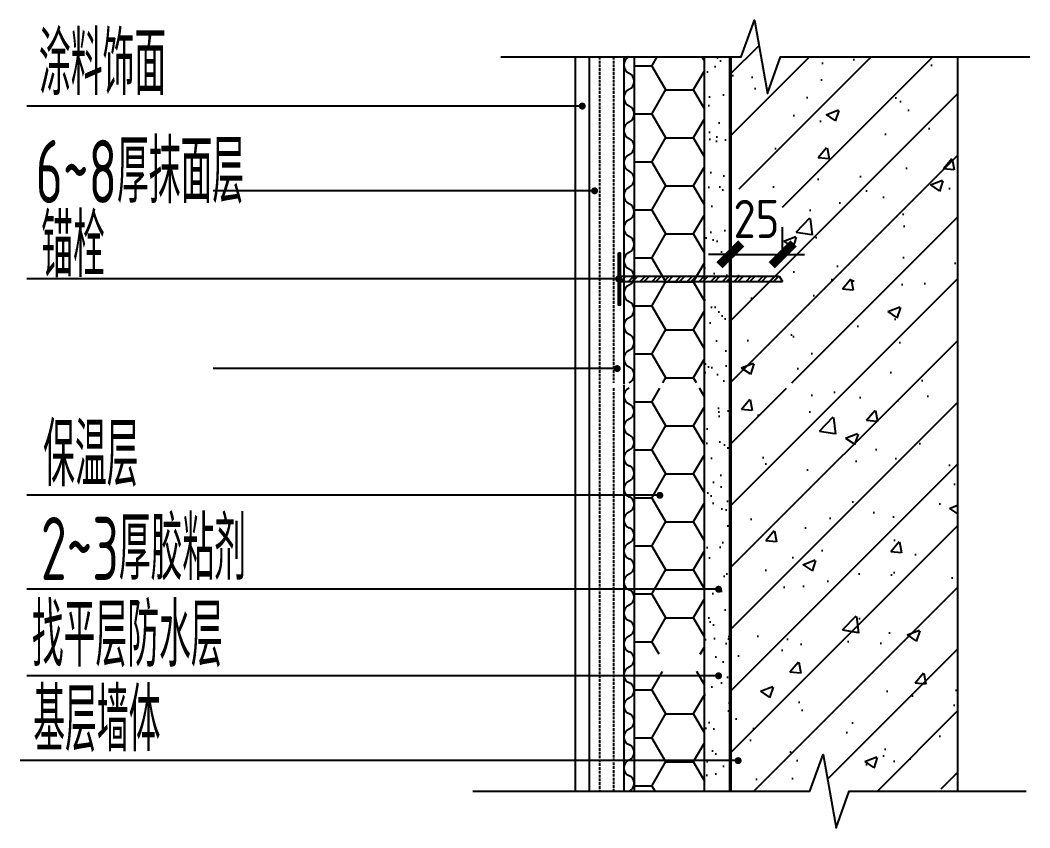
# Model space of a CAD drawing. Extents: x -518115 to 1124316, y -209821 to 1628073.
# Drawn here: x 821686 to 822843, y 929366 to 930292 of the extents above; entities that cross this region are included whole.
import ezdxf

# ---------------------------------------------------------------- set-up
doc = ezdxf.new("R2010")
doc.units = 0
doc.header["$LTSCALE"] = 1000
doc.header["$MEASUREMENT"] = 0
doc.linetypes.add('DASH', pattern=[0.35, 0.25, -0.1])
for name, color, linetype in [('DIM_LEAD', 3, 'Continuous'), ('DIM_SYMB', 3, 'Continuous'), ('PUB_DIM', 3, 'Continuous'), ('PUB_TEXT', 4, 'Continuous')]:
    doc.layers.add(name, color=color, linetype=linetype)
doc.styles.get("Standard").update_dxf_attribs({"font": 'gbenor.shx', "bigfont": 'gbcbig.shx'})
doc.styles.add('STANDARD_T3', font='gbenor.shx', dxfattribs={"bigfont": 'gbcbig.shx'})
doc.dimstyles.new('STANDARD&&50', dxfattribs={"dimtxt": 175, "dimasz": 50, "dimexe": 125, "dimexo": 150, "dimgap": 75, "dimtad": 1, "dimdec": 0, "dimzin": 0, "dimdsep": 46, "dimtxsty": 'STANDARD_T3', "dimblk": 'ARCHTICK', "dimcen": 0.09, "dimadec": 0, "dimazin": 0, "dimtfac": 1, "dimtdec": 0, "dimtix": 1, "dimtmove": 2, "dimatfit": 3, "dimfxl": 1, "dimtolj": 1, "dimtzin": 0, "dimarcsym": 0})

# ---------------------------------------------------------------- blocks, each defined once
blk = doc.blocks.new('$LinePat$波浪线')
at = {"color": 0}
for centre, start, end in [((150, -42), 201.6724, 338.3274), ((450, -161), 21.6724, 158.3274)]:
    blk.add_arc(centre, 161, start, end, dxfattribs=at)
blk = doc.blocks.new('_ArchTick')
at = {"color": 0, "linetype": 'ByBlock', "const_width": 0.4}
blk.add_lwpolyline([(-0.5, -0.5), (0.5, 0.5)], dxfattribs=at)
blk = doc.blocks.new('*D273')
at = {"layer": 'Defpoints', "color": 0, "transparency": 16777216}
for p in [(990076.9, 1035334.2), (989836.9, 1035209.8), (990076.9, 1035209.8)]:
    blk.add_point(p, dxfattribs=at)
at = {"layer": 'PUB_DIM', "color": 0, "lineweight": -2, "transparency": 16777216}
for p, q in [((989836.9, 1035359.8), (989836.9, 1035459.2)), ((990076.9, 1035359.8), (990076.9, 1035459.2)), ((989836.9, 1035334.2), (989736.9, 1035334.2)), ((989836.9, 1035334.2), (990076.9, 1035334.2)), ((990076.9, 1035334.2), (990176.9, 1035334.2))]:
    blk.add_line(p, q, dxfattribs=at)
at = {"layer": 'PUB_DIM', "color": 0, "lineweight": -2, "transparency": 16777216, "xscale": 100, "yscale": 100, "zscale": 100}
blk.add_blockref('_ArchTick', (989836.9, 1035334.2), dxfattribs=at)
at = {"layer": 'PUB_DIM', "color": 0, "lineweight": -2, "transparency": 16777216, "xscale": 100, "yscale": 100, "zscale": 100, "rotation": 180}
blk.add_blockref('_ArchTick', (990076.9, 1035334.2), dxfattribs=at)
at = {"layer": 'PUB_DIM', "color": 0, "transparency": 16777216, "insert": (989956.9, 1035496.7), "char_height": 175, "attachment_point": 5, "style": 'STANDARD_T3'}
blk.add_mtext('\\A1;25', dxfattribs=at)
blk = doc.blocks.new('*D272')
at = {"layer": 'Defpoints', "color": 0, "transparency": 16777216}
for p in [(990076.9, 1035334.2), (989836.9, 1035209.8), (990076.9, 1035209.8)]:
    blk.add_point(p, dxfattribs=at)
at = {"layer": 'PUB_DIM', "color": 0, "lineweight": -2, "transparency": 16777216}
for p, q in [((989836.9, 1035359.8), (989836.9, 1035459.2)), ((990076.9, 1035359.8), (990076.9, 1035459.2)), ((989836.9, 1035334.2), (989736.9, 1035334.2)), ((989836.9, 1035334.2), (990076.9, 1035334.2)), ((990076.9, 1035334.2), (990176.9, 1035334.2))]:
    blk.add_line(p, q, dxfattribs=at)
at = {"layer": 'PUB_DIM', "color": 0, "lineweight": -2, "transparency": 16777216, "xscale": 100, "yscale": 100, "zscale": 100}
blk.add_blockref('_ArchTick', (989836.9, 1035334.2), dxfattribs=at)
at = {"layer": 'PUB_DIM', "color": 0, "lineweight": -2, "transparency": 16777216, "xscale": 100, "yscale": 100, "zscale": 100, "rotation": 180}
blk.add_blockref('_ArchTick', (990076.9, 1035334.2), dxfattribs=at)
at = {"layer": 'PUB_DIM', "color": 0, "transparency": 16777216, "insert": (989956.9, 1035496.7), "char_height": 175, "attachment_point": 5, "style": 'STANDARD_T3'}
blk.add_mtext('\\A1;25', dxfattribs=at)
blk = doc.blocks.new('A$C2AB76E2D')
h = blk.add_hatch()
h.set_pattern_fill('钢筋混凝土', color=256, scale=80, style=0)
h.set_pattern_definition([(45, (-758098.32, -468599.56), (-141.421356, 141.421356), []), (50, (-758098.3, -468599.56), (573.80815, -50.2017), [60, -660]), (355, (-758098.3, -468599.56), (-111.00107, 601.7537), [48, -528]), (100.4514, (-758050.5, -468603.74), (462.8075, 551.55163), [50.99215, -560.9137]), (46.1842, (-758098.3, -468439.56), (853.79284, -132.4152), [90, -990]), (96.6356, (-758027.2, -468450.6), (747.7302, 779.2943), [76.4882, -841.3704]), (351.1842, (-758098.3, -468439.6), (747.72956, 779.2949), [72, -792]), (21, (-758018.3, -468479.56), (477.52564, -322.09511), [60, -660]), (326, (-758018.3, -468479.56), (194.65227, 580.12004), [48, -528]), (71.4514, (-757978.5, -468506.4), (672.1781, 258.0244), [50.99215, -560.9137]), (37.5, (-758098.32, -468599.56), (9.727884, 266.315083), [0, -521.6, 0, -536, 0, -530]), (7.5, (-758098.32, -468599.56), (210.45563, 315.52937), [0, -305.6, 0, -509.6, 0, -202]), (327.5, (-758276.72, -468599.56), (427.05795, -18.043897), [0, -200, 0, -624, 0, -828]), (317.5, (-758356.7, -468599.56), (466.54894, 80.08399), [0, -260, 0, -414.4, 0, -588])])
h.paths.add_polyline_path([(478.1, 1267), (891.6, 1267), (891.6, 1243), (478.1, 1243), (478.1, -603.7), (842.6, -603.7), (903.7, -435.7), (963, -771.7), (1022.6, -603.7), (1520, -592.1), (1520, 2761.7), (708.2, 2761.7), (648.6, 2593.7), (589.3, 2929.7), (528.2, 2761.7), (478.1, 2761.7)])
h.paths.add_polyline_path([(478.1, 1856.5), (718.1, 1856.5), (718.1, 2156.4), (478.1, 2156.4)], flags=17)
h = blk.add_hatch()
h.set_pattern_fill('钢筋混凝土', color=256, scale=80, style=0)
h.set_pattern_definition([(45, (-758098.32, -468599.56), (-141.421356, 141.421356), []), (50, (-758098.3, -468599.56), (573.80815, -50.2017), [60, -660]), (355, (-758098.3, -468599.56), (-111.00107, 601.7537), [48, -528]), (100.4514, (-758050.5, -468603.74), (462.8075, 551.55163), [50.99215, -560.9137]), (46.1842, (-758098.3, -468439.56), (853.79284, -132.4152), [90, -990]), (96.6356, (-758027.2, -468450.6), (747.7302, 779.2943), [76.4882, -841.3704]), (351.1842, (-758098.3, -468439.6), (747.72956, 779.2949), [72, -792]), (21, (-758018.3, -468479.56), (477.52564, -322.09511), [60, -660]), (326, (-758018.3, -468479.56), (194.65227, 580.12004), [48, -528]), (71.4514, (-757978.5, -468506.4), (672.1781, 258.0244), [50.99215, -560.9137]), (37.5, (-758098.32, -468599.56), (9.727884, 266.315083), [0, -521.6, 0, -536, 0, -530]), (7.5, (-758098.32, -468599.56), (210.45563, 315.52937), [0, -305.6, 0, -509.6, 0, -202]), (327.5, (-758276.72, -468599.56), (427.05795, -18.043897), [0, -200, 0, -624, 0, -828]), (317.5, (-758356.7, -468599.56), (466.54894, 80.08399), [0, -260, 0, -414.4, 0, -588])])
h.paths.add_polyline_path([(478.1, 1267), (891.6, 1267), (891.6, 1243), (478.1, 1243), (478.1, -603.7), (842.6, -603.7), (903.7, -435.7), (963, -771.7), (1022.6, -603.7), (1520, -592.1), (1520, 2761.7), (708.2, 2761.7), (648.6, 2593.7), (589.3, 2929.7), (528.2, 2761.7), (478.1, 2761.7)])
h.paths.add_polyline_path([(478.1, 1856.5), (718.1, 1856.5), (718.1, 2156.4), (478.1, 2156.4)], flags=17)
h = blk.add_hatch()
h.set_pattern_fill('HONEY', color=256, scale=80, style=0)
h.set_pattern_definition([(0, (-757850.32, -468599.56), (190.5, 109.9852), [127, -254]), (120, (-757850.32, -468599.56), (-190.499977, 109.98524), [127, -254]), (60, (-757850.32, -468599.56), (2.3e-05, 219.97044), [-254, 127])])
h.paths.add_polyline_path([(38.1, 1267), (358.1, 1267), (358.1, 2761.7), (38.1, 2761.7)])
h.paths.add_polyline_path([(38.1, 24), (358.1, 24), (358.1, 1243), (38.1, 1243)])
h.paths.add_polyline_path([(358.1, -56), (38.1, -56), (38.1, -603.7), (358.1, -603.7)])
h = blk.add_hatch()
h.set_pattern_fill('HONEY', color=256, scale=80, style=0)
h.set_pattern_definition([(0, (-757850.32, -468599.56), (190.5, 109.9852), [127, -254]), (120, (-757850.32, -468599.56), (-190.499977, 109.98524), [127, -254]), (60, (-757850.32, -468599.56), (2.3e-05, 219.97044), [-254, 127])])
h.paths.add_polyline_path([(38.1, 1267), (358.1, 1267), (358.1, 2761.7), (38.1, 2761.7)])
h.paths.add_polyline_path([(38.1, 24), (358.1, 24), (358.1, 1243), (38.1, 1243)])
h.paths.add_polyline_path([(358.1, -56), (38.1, -56), (38.1, -603.7), (358.1, -603.7)])
h = blk.add_hatch()
h.set_pattern_fill('粉刷', color=256, scale=40, style=0)
h.set_pattern_definition([(37.5, (-757970.32, -468599.56), (-5.039469, 154.145902), [0, -121.6, 0, -136, 0, -130]), (7.5, (-757970.32, -468599.56), (141.582136, 225.771685), [0, -65.6, 0, -109.6, 0, -42]), (327.5, (-758068.72, -468599.56), (249.131349, 0.452724), [0, -40, 0, -144, 0, -188]), (317.5, (-758068.72, -468599.56), (240.49013, 70.214045), [0, -20, 0, -94.4, 0, -108])])
h.paths.add_polyline_path([(478.1, 2761.7), (358.1, 2761.7), (358.1, -603.7), (478.1, -603.7)])
h = blk.add_hatch()
h.set_pattern_fill('粉刷', color=256, scale=40, style=0)
h.set_pattern_definition([(37.5, (-757970.32, -468599.56), (-5.039469, 154.145902), [0, -121.6, 0, -136, 0, -130]), (7.5, (-757970.32, -468599.56), (141.582136, 225.771685), [0, -65.6, 0, -109.6, 0, -42]), (327.5, (-758068.72, -468599.56), (249.131349, 0.452724), [0, -40, 0, -144, 0, -188]), (317.5, (-758068.72, -468599.56), (240.49013, 70.214045), [0, -20, 0, -94.4, 0, -108])])
h.paths.add_polyline_path([(478.1, 2761.7), (358.1, 2761.7), (358.1, -603.7), (478.1, -603.7)])
h = blk.add_hatch()
h.set_pattern_fill('ANSI32', color=256, scale=8, style=0)
h.set_pattern_definition([(45, (-757970.318, -468110.46), (-26.9407684, 26.9407684), []), (45, (-757952.357, -468110.46), (-26.9407684, 26.9407684), [])])
h.paths.add_polyline_path([(-33.9, 1624.1), (-26.5, 1624.1), (-26.5, 1864.1), (-33.9, 1864.1)], flags=16)
h.paths.add_polyline_path([(718.1, 1732.1), (703, 1756.1), (-26.5, 1756.1), (-26.5, 1732.1)])
h = blk.add_hatch()
h.set_pattern_fill('ANSI32', color=256, scale=8, style=0)
h.set_pattern_definition([(45, (-757970.318, -468110.46), (-26.9407684, 26.9407684), []), (45, (-757952.357, -468110.46), (-26.9407684, 26.9407684), [])])
h.paths.add_polyline_path([(-33.9, 1624.1), (-26.5, 1624.1), (-26.5, 1864.1), (-33.9, 1864.1)], flags=16)
h.paths.add_polyline_path([(718.1, 1732.1), (703, 1756.1), (-26.5, 1756.1), (-26.5, 1732.1)])
for p, q in [((-26.5, 1756.1), (703, 1756.1)), ((-26.5, 1756.1), (703, 1756.1)), ((-26.5, 1732.1), (718.1, 1732.1)), ((-26.5, 1732.1), (718.1, 1732.1)), ((703, 1756.1), (718.1, 1732.1)), ((703, 1756.1), (718.1, 1732.1))]:
    blk.add_line(p, q)
for points in [[(-233.3, 2761.7), (-233.3, -603.7)], [(-233.3, 2761.7), (-233.3, -603.7)], [(-169.3, 2761.7), (-169.3, -603.7)], [(-169.3, 2761.7), (-169.3, -603.7)], [(-9.3, 2761.7), (-9.3, 1267)], [(-9.3, 2761.7), (-9.3, 1267)], [(38.1, 2761.7), (38.1, -603.7)], [(38.1, 2761.7), (38.1, -603.7)], [(358.1, 2761.7), (358.1, -603.7)], [(358.1, 2761.7), (358.1, -603.7)], [(1520, 2761.7), (1520, -603.7)], [(1520, 2761.7), (1520, -603.7)], [(-33.9, 1864.1), (-26.5, 1864.1), (-26.5, 1624.1), (-33.9, 1624.1), (-33.9, 1864.1)], [(-33.9, 1864.1), (-26.5, 1864.1), (-26.5, 1624.1), (-33.9, 1624.1), (-33.9, 1864.1)], [(-9.3, 1243), (-9.3, -603.7)], [(-9.3, 1243), (-9.3, -603.7)]]:
    blk.add_lwpolyline(points)
at = {"linetype": 'DASH', "ltscale": 0.05}
for points in [[(-121.3, 2761.7), (-121.3, -603.7)], [(-121.3, 2761.7), (-121.3, -603.7)], [(-57.3, 2761.7), (-57.3, 1267)], [(-57.3, 2761.7), (-57.3, 1267)], [(-9.3, 2761.7), (-9.3, -603.7)], [(-9.3, 2761.7), (-9.3, -603.7)], [(-57.3, 1243), (-57.3, -603.7)], [(-57.3, 1243), (-57.3, -603.7)]]:
    blk.add_lwpolyline(points, dxfattribs=at)
at = {"const_width": 16}
blk.add_lwpolyline([(478.1, 2761.7), (478.1, -603.7)], dxfattribs=at)
blk.add_lwpolyline([(478.1, 2761.7), (478.1, -603.7)], dxfattribs=at)
at = {"layer": 'DIM_LEAD'}
for p, q in [((-1892.7, 2536.2), (-2747.5, 2536.2)), ((-1892.7, 2536.2), (-2747.5, 2536.2)), ((-200.7, 2536.2), (-1949.4, 2536.2)), ((-200.7, 2536.2), (-1949.4, 2536.2)), ((-192.7, 2536.2), (-1892.7, 2536.2)), ((-192.7, 2536.2), (-1892.7, 2536.2)), ((-144, 2147.8), (-1892.7, 2147.8)), ((-144, 2147.8), (-1892.7, 2147.8)), ((-1892.7, 1744.1), (-2747.5, 1744.1)), ((-1892.7, 1744.1), (-2747.5, 1744.1)), ((-33.6, 1744.1), (-1892.7, 1744.1)), ((-33.6, 1744.1), (-1892.7, 1744.1)), ((-40.1, 1333.2), (-1892.7, 1333.2)), ((-40.1, 1333.2), (-1892.7, 1333.2)), ((155, 752.1), (-2747.5, 752.1)), ((155, 752.1), (-2747.5, 752.1)), ((424.4, 321.6), (-2747.5, 321.6)), ((-2467.8, 321.6), (-2747.5, 321.6)), ((424.4, 321.6), (-2747.5, 321.6)), ((-2467.8, 321.6), (-2747.5, 321.6)), ((424.4, -74.9), (-2747.5, -74.9)), ((424.4, -74.9), (-2747.5, -74.9)), ((-2166.6, -463.9), (-2777.8, -463.9)), ((-2166.6, -463.9), (-2777.8, -463.9)), ((514.1, -463.9), (-2166.6, -463.9)), ((514.1, -463.9), (-2166.6, -463.9))]:
    blk.add_line(p, q, dxfattribs=at)
at = {"layer": 'DIM_LEAD', "const_width": 16}
for points in [[(-192.7, 2536.2, 1), (-208.7, 2536.2, 1)], [(-192.7, 2536.2, 1), (-208.7, 2536.2, 1)], [(-136, 2147.8, 1), (-152, 2147.8, 1)], [(-136, 2147.8, 1), (-152, 2147.8, 1)], [(-25.6, 1744.1, 1), (-41.6, 1744.1, 1)], [(-25.6, 1744.1, 1), (-41.6, 1744.1, 1)], [(-32.1, 1333.2, 1), (-48.1, 1333.2, 1)], [(-32.1, 1333.2, 1), (-48.1, 1333.2, 1)], [(163, 752.1, 1), (147, 752.1, 1)], [(163, 752.1, 1), (147, 752.1, 1)], [(432.4, 321.6, 1), (416.4, 321.6, 1)], [(432.4, 321.6, 1), (416.4, 321.6, 1)], [(432.4, -74.9, 1), (416.4, -74.9, 1)], [(432.4, -74.9, 1), (416.4, -74.9, 1)], [(522.1, -463.9, 1), (506.1, -463.9, 1)], [(522.1, -463.9, 1), (506.1, -463.9, 1)]]:
    blk.add_lwpolyline(points, format="xyb", close=True, dxfattribs=at)
at = {"layer": 'DIM_SYMB'}
for points in [[(-573.3, 2761.7), (528.2, 2761.7), (589.3, 2929.7), (648.6, 2593.7), (708.2, 2761.7), (1851.7, 2761.7)], [(-573.3, 2761.7), (528.2, 2761.7), (589.3, 2929.7), (648.6, 2593.7), (708.2, 2761.7), (1851.7, 2761.7)], [(-702.9, -603.7), (842.6, -603.7), (903.7, -435.7), (963, -771.7), (1022.6, -603.7), (1835.2, -603.7)], [(-702.9, -603.7), (842.6, -603.7), (903.7, -435.7), (963, -771.7), (1022.6, -603.7), (1835.2, -603.7)]]:
    blk.add_lwpolyline(points, dxfattribs=at)
at = {"yscale": 0.2357543779653497, "zscale": 0.2357543779641376, "rotation": 270}
for p, xscale in [((38.1, 2761.7), 0.2491269034653669), ((38.1, 2761.7), 0.2491269034653669), ((38.1, 2612.3), 0.2491269034653669), ((38.1, 2612.3), 0.2491269034653669), ((38.1, 2462.8), 0.2491269034653669), ((38.1, 2462.8), 0.2491269034653669), ((38.1, 2313.3), 0.2491269034653669), ((38.1, 2313.3), 0.2491269034653669), ((38.1, 2163.8), 0.2491269034653669), ((38.1, 2163.8), 0.2491269034653669), ((38.1, 2014.3), 0.2491269034653669), ((38.1, 2014.3), 0.2491269034653669), ((38.1, 1864.9), 0.2491269034653669), ((38.1, 1864.9), 0.2491269034653669), ((38.1, 1715.4), 0.2491269034653669), ((38.1, 1715.4), 0.2491269034653669), ((38.1, 1565.9), 0.2491269034653669), ((38.1, 1565.9), 0.2491269034653669), ((38.1, 1416.4), 0.2491269034653669), ((38.1, 1416.4), 0.2491269034653669), ((38.1, 1243), 0.2367558498372091), ((38.1, 1243), 0.2367558498372091), ((38.1, 1100.9), 0.2367558498372091), ((38.1, 1100.9), 0.2367558498372091), ((38.1, 958.9), 0.2367558498372091), ((38.1, 958.9), 0.2367558498372091), ((38.1, 816.8), 0.2367558498372091), ((38.1, 816.8), 0.2367558498372091), ((38.1, 674.8), 0.2367558498372091), ((38.1, 674.8), 0.2367558498372091), ((38.1, 532.7), 0.2367558498372091), ((38.1, 532.7), 0.2367558498372091), ((38.1, 390.6), 0.2367558498372091), ((38.1, 390.6), 0.2367558498372091), ((38.1, 248.6), 0.2367558498372091), ((38.1, 248.6), 0.2367558498372091), ((38.1, 106.5), 0.2367558498372091), ((38.1, 106.5), 0.2367558498372091), ((38.1, -35.5), 0.2367558498372091), ((38.1, -35.5), 0.2367558498372091), ((38.1, -177.6), 0.2367558498372091), ((38.1, -177.6), 0.2367558498372091), ((38.1, -319.6), 0.2367558498372091), ((38.1, -319.6), 0.2367558498372091), ((38.1, -461.7), 0.2367558498372091), ((38.1, -461.7), 0.2367558498372091)]:
    blk.add_blockref('$LinePat$波浪线', p, dxfattribs=dict(at, xscale=xscale))
at = {"layer": 'PUB_TEXT', "width": 0.7}
for s, p in [('涂料饰面', (-2691.9, 2586.6)), ('涂料饰面', (-2691.9, 2586.6)), ('6~8厚抹面层', (-2707, 2091.5)), ('6~8厚抹面层', (-2707, 2091.5)), ('锚栓', (-2681.6, 1752.3)), ('锚栓', (-2681.6, 1752.3)), ('保温层', (-2672.7, 794.1)), ('保温层', (-2672.7, 794.1)), ('2~3厚胶粘剂', (-2682.8, 363.6)), ('2~3厚胶粘剂', (-2682.8, 363.6)), ('找平层防水层', (-2724.6, -32.9)), ('找平层防水层', (-2724.6, -32.9)), ('基层墙体', (-2717.8, -421.9)), ('基层墙体', (-2717.8, -421.9))]:
    blk.add_text(s, height=289.36, dxfattribs=at).set_placement(p)
at = {"layer": 'PUB_DIM'}
for picture in ['*D273', '*D272']:
    dim = blk.add_aligned_dim(p1=(478.1, 1732.1), p2=(718.1, 1732.1), distance=124.4, text='25', dimstyle='STANDARD&&50', override={"dimasz": 100}, dxfattribs=at)
    dim.commit()
    dim.dimension.update_dxf_attribs({"geometry": picture, "text_midpoint": (598.1, 2019), "insert": (-989358.9, -1033477.8)})

msp = doc.modelspace()

# ---------------------------------------------------------------- block references
at = {"xscale": 0.25, "yscale": 0.25, "zscale": 0.25}
msp.add_blockref('A$C2AB76E2D', (822380, 929559.1), dxfattribs=at)

doc.saveas('drawing.dxf')
